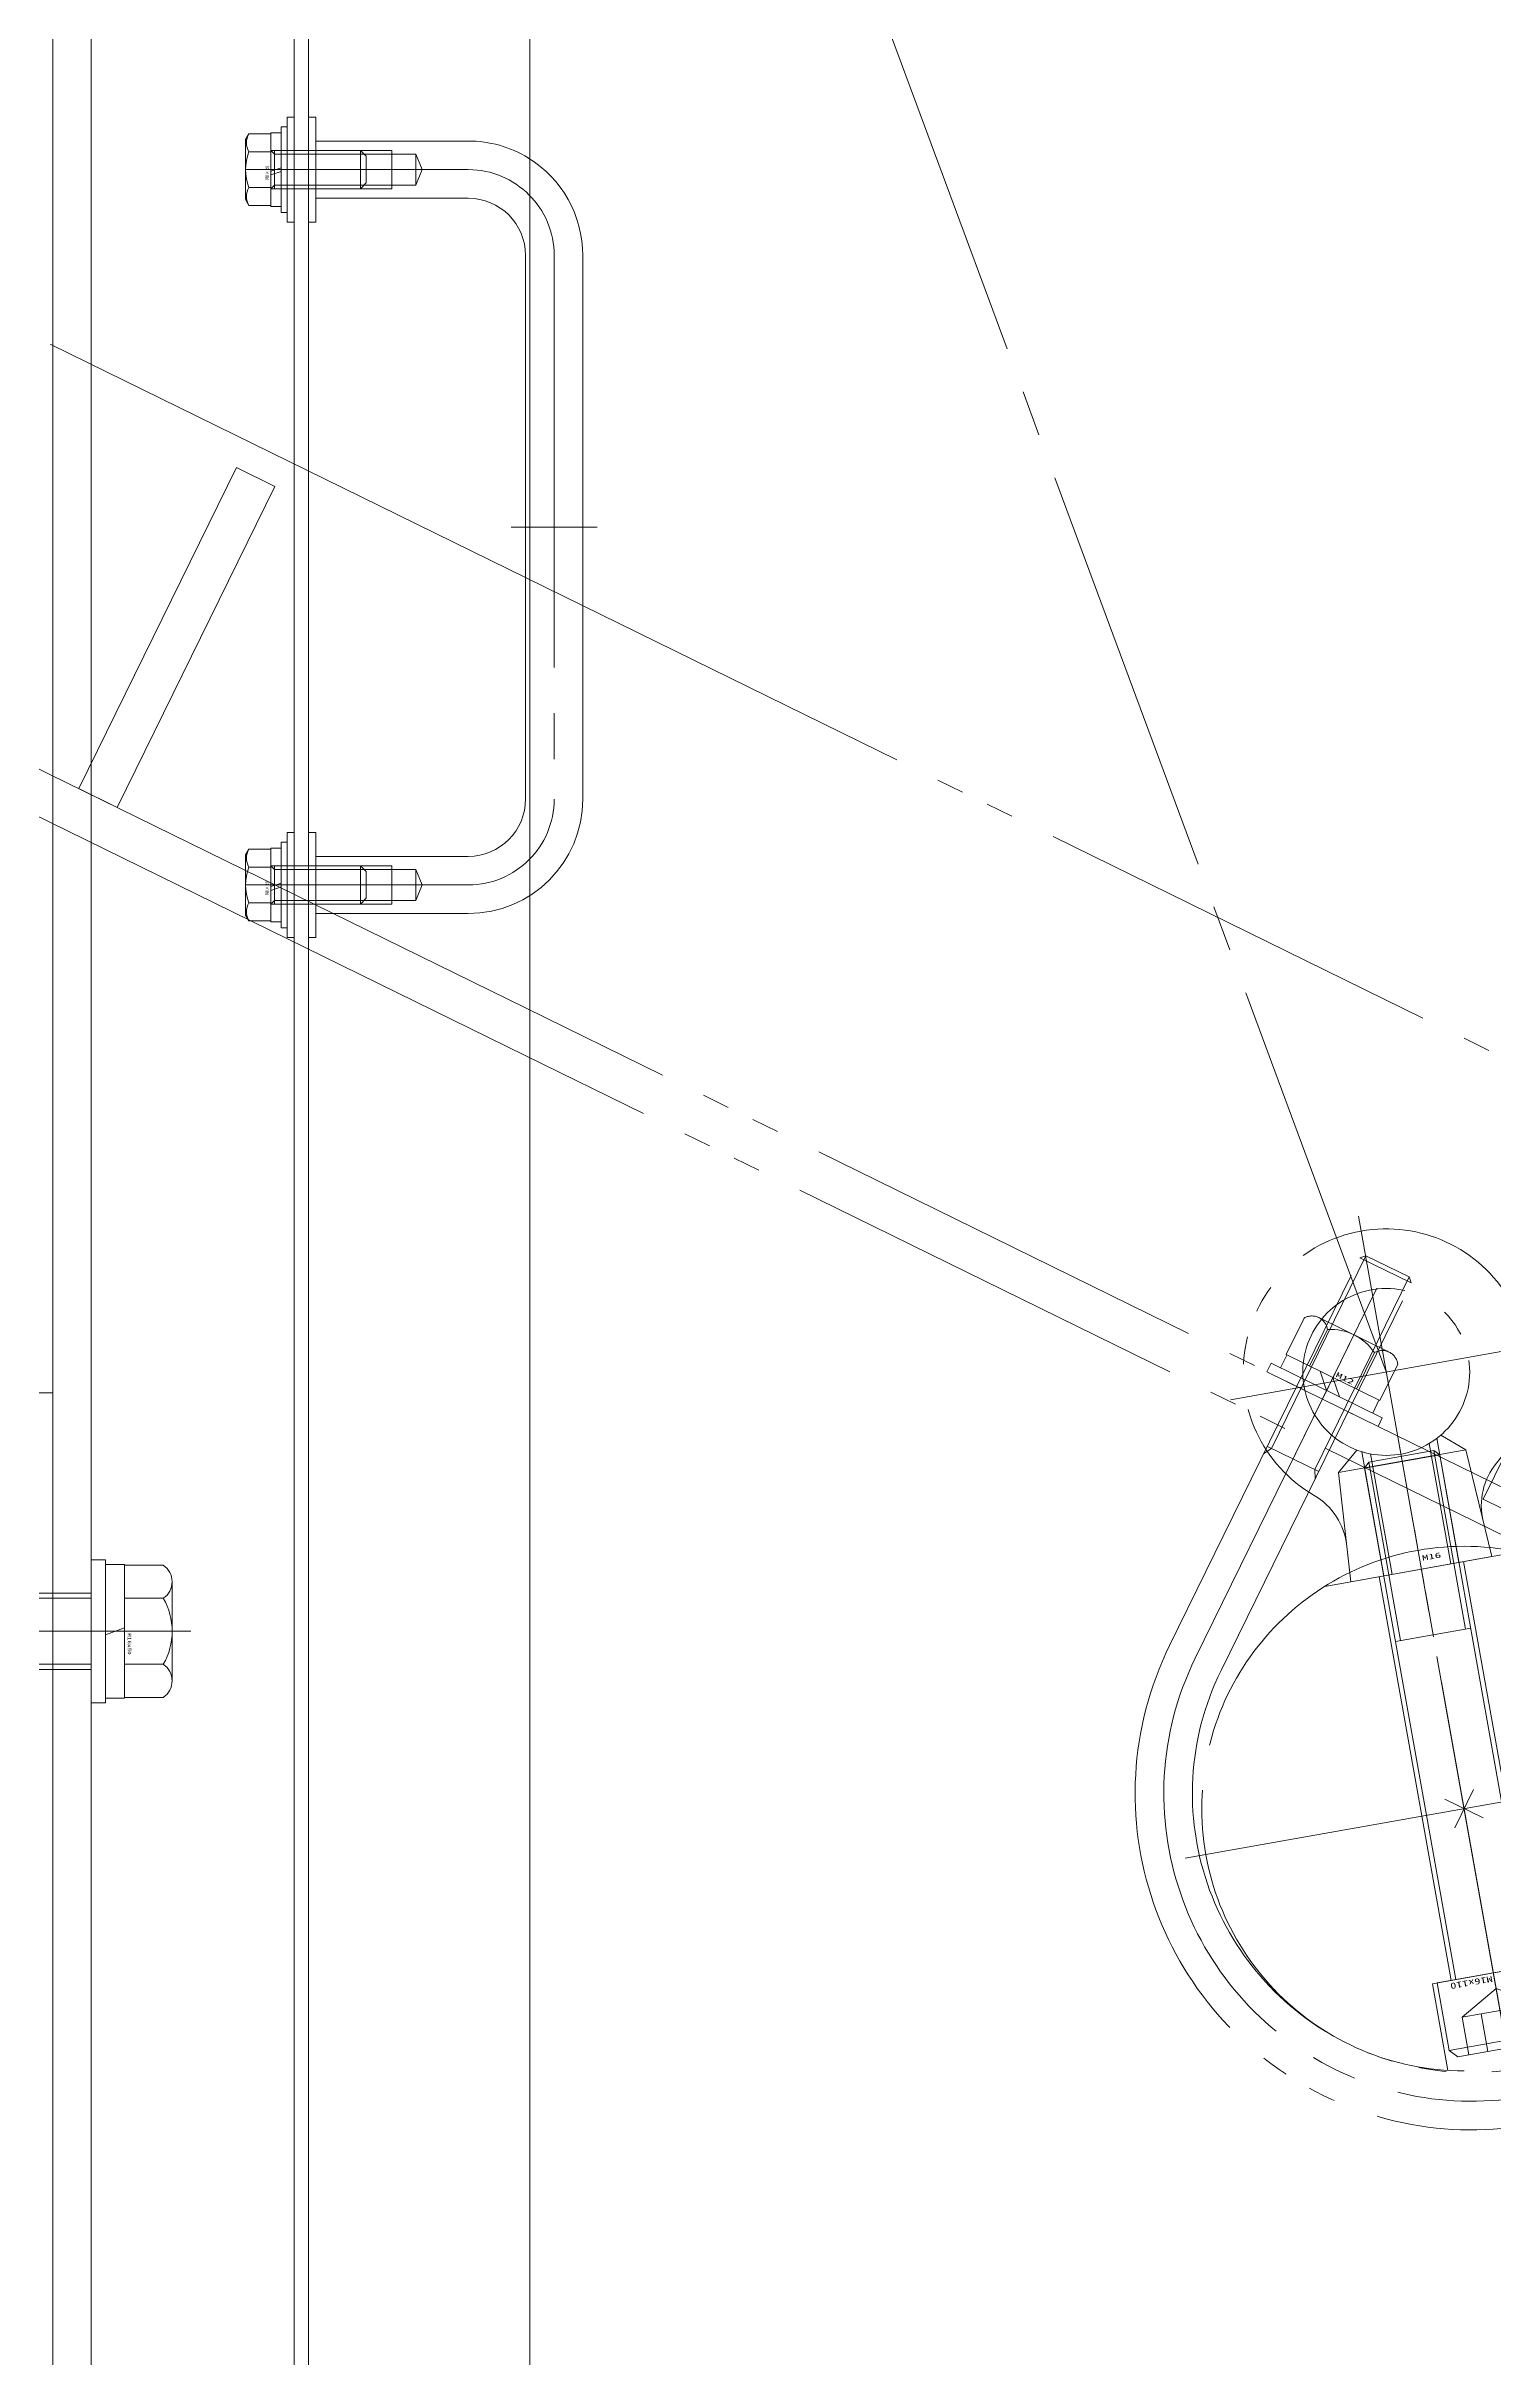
# Model space of a CAD drawing. Units: millimetres at full size. Extents: x -32787 to 32787, y -11878 to 14562.
# Drawn here: x -20015.3 to -19711.8, y 6655.9 to 7140.6 of the extents above; entities that cross this region are included whole.
import ezdxf
from ezdxf.enums import TextEntityAlignment as Align

# ---------------------------------------------------------------- set-up
doc = ezdxf.new("R2010")
doc.units = ezdxf.units.MM
doc.header["$LTSCALE"] = 9.6
doc.linetypes.add('CHAIN2', pattern=[12, 9, -1, 1, -1])
doc.linetypes.add('DOUBLE_CHAIN2', pattern=[12.8, 9, -1, 0.6, -0.6, 0.6, -1])
for name, color, linetype, lineweight in [('0-2_0', 2, 'Continuous', 9), ('0-3_05_CENTER', 2, 'CHAIN2', 9), ('0-4_04_HIDDEN', 7, 'Continuous', 9), ('0-5_10_DRAFT', 1, 'Continuous', 9), ('0-7_01_外形線', 134, 'Continuous', 9), ('0-8_04_中心線', 4, 'CHAIN2', 9), ('0-9_03_かくれ線', 5, 'Continuous', 9), ('0-A_06_PHANTOM', 2, 'DOUBLE_CHAIN2', 9)]:
    doc.layers.add(name, color=color, linetype=linetype, lineweight=lineweight)
doc.styles.add('ＭＳ ゴシック', font='')
doc.styles.get('ＭＳ ゴシック').set_extended_font_data('MS Gothic')

# ---------------------------------------------------------------- blocks, each defined once
blk = doc.blocks.new('A$C6DCD7F69_1_1_1')
at = {"layer": '0-3_05_CENTER'}
for p, q in [((0, 113.744), (0, -113.744)), ((113.744, 0), (-113.744, 0))]:
    blk.add_line(p, q, dxfattribs=at)
at = {"layer": '0-4_04_HIDDEN'}
for radius in [105, 99.95, 20, 17.5]:
    blk.add_circle((0, 0), radius, dxfattribs=at)
blk = doc.blocks.new('A$C4EE614CD_1_1')
at = {"layer": '0-3_05_CENTER'}
for p, q in [((0, -59.421), (0, 59.421)), ((59.421, 0), (-59.421, 0))]:
    blk.add_line(p, q, dxfattribs=at)
at = {"layer": '0-4_04_HIDDEN'}
for p, q in [((-20.591, 51), (20.591, 51)), ((-9, 51), (-9, -35)), ((9, 51), (9, -35)), ((-13, -35), (-13, -53.442)), ((-13, -35), (13, -35)), ((13, -35), (13, -53.442))]:
    blk.add_line(p, q, dxfattribs=at)
at = {"layer": '0-A_06_PHANTOM', "color": 7}
blk.add_circle((0, 0), 55, dxfattribs=at)
blk = doc.blocks.new('A$C3CCA425A_1_1')
at = {"layer": '0-3_05_CENTER'}
for p, q in [((0, 75.2), (0, -3.282)), ((-33.2, 42), (33.2, 42))]:
    blk.add_line(p, q, dxfattribs=at)
at = {"layer": '0-4_04_HIDDEN', "color": 2}
for p, q in [((-8, 26.436), (-8, 0)), ((-6.25, 0), (-6.25, 25.654)), ((6.25, 25.654), (6.25, 0)), ((8, 0), (8, 26.436))]:
    blk.add_line(p, q, dxfattribs=at)
at = {"layer": '0-A_06_PHANTOM'}
for p, q in [((-13.542, 23), (-8.965, 26.97)), ((-13.542, 23), (-15, 0)), ((13.542, 23), (15, 0)), ((-15, 0), (15, 0))]:
    blk.add_line(p, q, dxfattribs=at)
blk.add_lwpolyline([(-13.542, 23), (13.542, 23), (8.965, 26.97)], dxfattribs=at)
blk.add_circle((0, 42), 17.5, dxfattribs=at)
for centre, radius, start, end in [((0, 42), 30, 310.3553, 229.6447), ((-28.491, 8.47), 14, 356.37247, 49.6447), ((28.491, 8.47), 14, 130.3553, 183.62753)]:
    blk.add_arc(centre, radius, start, end, dxfattribs=at)
at = {"layer": '0-5_10_DRAFT', "style": 'ＭＳ ゴシック', "width": 1.8}
blk.add_text('M16', height=1.1, dxfattribs=at).set_placement((0.539, 1.348), align=Align.BOTTOM_LEFT)
blk = doc.blocks.new('A$C39185EFE_1')
at = {"layer": '0-4_04_HIDDEN'}
for p, q in [((-12, 14.4), (-10.4, 16)), ((10.4, 16), (-10.4, 16)), ((-8.083, 16), (-8.083, 8)), ((-4.041, 16), (-4.041, 8)), ((4.041, 16), (4.041, 8)), ((8.083, 16), (8.083, 8)), ((12, 14.4), (10.4, 16)), ((-12, 14.4), (-12, 0)), ((12, 14.4), (-12, 14.4)), ((12, 14.4), (12, 0)), ((-8.083, 8), (0, 3.333)), ((8.083, 8), (-8.083, 8)), ((8.083, 8), (0, 3.333)), ((12, 0), (-12, 0)), ((-8, 0), (-8, -108.918)), ((8, 0), (8, -108.918)), ((8, -72), (-8, -72)), ((-6.918, -72), (-6.918, -110)), ((6.918, -72), (6.918, -110)), ((-8, -76), (-8, -76))]:
    blk.add_line(p, q, dxfattribs=at)
at = {"layer": '0-4_04_HIDDEN', "linetype": 'CHAIN2'}
blk.add_line((0, 19), (0, -113), dxfattribs=at)
at = {"layer": '0-4_04_HIDDEN'}
for points in [[(8, -108.918), (-8, -108.918), (-6.918, -110)], [(8, -108.918), (6.918, -110), (-6.918, -110)]]:
    blk.add_lwpolyline(points, dxfattribs=at)
at = {"layer": '0-5_10_DRAFT', "style": 'ＭＳ ゴシック', "width": 1.5}
blk.add_text('M16x110', height=1.257, dxfattribs=at).set_placement((0.41, 0.182), align=Align.BOTTOM_LEFT)
blk = doc.blocks.new('A$C50724800_1_1')
at = {"layer": '0-4_04_HIDDEN', "xscale": -1, "rotation": 180}
blk.add_blockref('A$C39185EFE_1', (0, -35), dxfattribs=at)
at = {"layer": '0-A_06_PHANTOM', "xscale": -1}
blk.add_blockref('A$C3CCA425A_1_1', (0, 51), dxfattribs=at)
at = {"layer": '0-A_06_PHANTOM'}
blk.add_blockref('A$C4EE614CD_1_1', (0, 0), dxfattribs=at)
blk = doc.blocks.new('M12Nza_2_1')
at = {"layer": '0-A_06_PHANTOM'}
for p, q in [((-8.213, 15), (8.212, 15)), ((-10.95, 5), (-10.95, 13.533)), ((-5.475, 5), (-5.475, 13.533)), ((5.475, 5), (5.475, 13.533)), ((10.95, 13.533), (10.95, 5)), ((10.95, 5), (-10.95, 5)), ((-10.75, 2), (-10.75, 5)), ((0, 2), (-3, 5)), ((0, 5), (3, 2)), ((10.75, 5), (10.75, 2))]:
    blk.add_line(p, q, dxfattribs=at)
at = {"layer": '0-A_06_PHANTOM', "linetype": 'CHAIN2'}
blk.add_line((0, 0), (0, 15), dxfattribs=at)
at = {"layer": '0-A_06_PHANTOM'}
blk.add_lwpolyline([(-13, 2), (13, 2), (13, 0), (-13, 0)], close=True, dxfattribs=at)
for centre, radius, start, end in [((-8.213, 11.712), 3.288, 33.626, 146.374), ((0, 4.05), 10.95, 60, 120), ((8.212, 11.712), 3.288, 33.626, 146.374)]:
    blk.add_arc(centre, radius, start, end, dxfattribs=at)
at = {"layer": '0-5_10_DRAFT', "style": 'ＭＳ ゴシック', "width": 1.8}
blk.add_text('M12', height=1.1, dxfattribs=at).set_placement((0.31, 5.093), align=Align.BOTTOM_LEFT)
blk = doc.blocks.new('A$C575E2545_1_1')
at = {"layer": '0-3_05_CENTER'}
for p, q in [((-64.5, 0), (-64.5, -93.154)), ((64.5, 0), (64.5, -93.154))]:
    blk.add_line(p, q, dxfattribs=at)
blk.add_arc((0, 0), 64.5, 0, 180, dxfattribs=at)
at = {"layer": '0-A_06_PHANTOM'}
for p, q in [((-70.5, 0), (-70.5, -90.553)), ((-58.5, 0), (-58.5, -90.553)), ((58.5, 0), (58.5, -90.553)), ((70.5, 0), (70.5, -90.553)), ((-69.553, -46.5), (-70.5, -44.86)), ((-70.5, -46.5), (-58.5, -46.5)), ((-69.553, -46.5), (-69.553, -91.5)), ((-59.447, -46.5), (-58.5, -44.86)), ((-59.447, -46.5), (-59.447, -91.5)), ((59.447, -46.5), (58.5, -44.86)), ((70.5, -46.5), (58.5, -46.5)), ((59.447, -46.5), (59.447, -91.5)), ((69.553, -46.5), (70.5, -44.86)), ((69.553, -46.5), (69.553, -91.5)), ((-70.5, -90.553), (-69.553, -91.5)), ((-69.553, -91.5), (-59.447, -91.5)), ((69.553, -91.5), (59.447, -91.5)), ((70.5, -90.553), (69.553, -91.5))]:
    blk.add_line(p, q, dxfattribs=at)
for points in [[(-70.5, -90.553), (-58.5, -90.553), (-59.447, -91.5)], [(70.5, -90.553), (58.5, -90.553), (59.447, -91.5)]]:
    blk.add_lwpolyline(points, dxfattribs=at)
for radius in [70.5, 58.5]:
    blk.add_arc((0, 0), radius, 0, 180, dxfattribs=at)
blk = doc.blocks.new('A$C1DE955DB_1_1')
at = {"layer": '0-A_06_PHANTOM'}
blk.add_blockref('A$C575E2545_1_1', (0, -58.5), dxfattribs=at)
at = {"layer": '0-A_06_PHANTOM', "rotation": 180}
for p in [(-64.5, -119), (64.5, -119)]:
    blk.add_blockref('M12Nza_2_1', p, dxfattribs=at)
blk = doc.blocks.new('A$C3B8279DF_1_1')
at = {"layer": '0-4_04_HIDDEN'}
for p, q in [((0, 0), (0, -75)), ((0, 0), (75, 0)), ((75, -2), (75, 0)), ((14.5, -6), (71, -6)), ((6, -71), (6, -14.5)), ((2, -75), (0, -75))]:
    blk.add_line(p, q, dxfattribs=at)
for centre, radius, start, end in [((71, -2), 4, 270, 0), ((14.5, -14.5), 8.5, 90, 180), ((2, -71), 4, 270, 0)]:
    blk.add_arc(centre, radius, start, end, dxfattribs=at)
blk = doc.blocks.new('A$C1FC96EE0_1_1_1')
at = {"layer": '0-3_05_CENTER'}
blk.add_line((-30.713, 720.5), (-53.107, 720.5), dxfattribs=at)
at = {"layer": '0-4_04_HIDDEN'}
for p, q in [((-45, 538.695), (-45, 427.502)), ((-36, 534.319), (-36, 423.127)), ((45, 494.938), (45, 383.745))]:
    blk.add_line(p, q, dxfattribs=at)
blk.add_lwpolyline([(-36, 439), (39, 439), (39, 430), (-36, 430)], close=True, dxfattribs=at)
at = {"layer": '0-5_10_DRAFT'}
for p, q in [((-100, 780.533), (-100, 789.467)), ((-104.467, 785), (-95.533, 785))]:
    blk.add_line(p, q, dxfattribs=at)
at = {"layer": '0-A_06_PHANTOM', "color": 7}
for p, q in [((-36, 935), (-36, 534.319)), ((-36, 423.127), (-36, -15))]:
    blk.add_line(p, q, dxfattribs=at)
for points in [[(45, 494.938), (45, 930), (40, 935), (-45, 935), (-45, 538.695)], [(-45, 427.502), (-45, -15), (15, -15), (45, 15), (45, 383.745)]]:
    blk.add_lwpolyline(points, dxfattribs=at)
at = {"layer": '0-4_04_HIDDEN', "rotation": 90}
blk.add_blockref('A$C3B8279DF_1_1', (-40, 760), dxfattribs=at)
blk = doc.blocks.new('A$C7EF059D2_1_1')
at = {"layer": '0-2_0', "xscale": -1}
for name, p, rotation in [('A$C1FC96EE0_1_1_1', (31.492, -93.227), 333.85466), ('A$C50724800_1_1', (467.17, 567.386), 100.11081)]:
    blk.add_blockref(name, p, dxfattribs=dict(at, rotation=rotation))
at = {"layer": '0-2_0', "rotation": 243.85466}
blk.add_blockref('A$C1DE955DB_1_1', (516.542, 543.15), dxfattribs=at)
at = {"layer": '0-4_04_HIDDEN', "rotation": 333.85466}
blk.add_blockref('A$C6DCD7F69_1_1_1', (260.032, 162.203), dxfattribs=at)
blk = doc.blocks.new('A$C448B04A9_1_1_1')
at = {"layer": '0-4_04_HIDDEN'}
for p, q in [((3, 100), (0, 100)), ((0, 0), (0, 100)), ((8, 18), (8, 95)), ((95, 8), (18, 8)), ((0, 0), (100, 0)), ((100, 3), (100, 0))]:
    blk.add_line(p, q, dxfattribs=at)
for centre, radius, start, end in [((3, 95), 5, 0, 90), ((18, 18), 10, 180, 270), ((95, 3), 5, 0, 90)]:
    blk.add_arc(centre, radius, start, end, dxfattribs=at)
blk = doc.blocks.new('A$C28822FB5_1_1_1')
at = {"layer": '0-2_0', "color": 134}
for p, q in [((-82, 412), (180, 412)), ((30, 360), (30, 325)), ((70, 360), (70, 325)), ((30, 325), (25, 320)), ((75, 320), (70, 325)), ((75, 320), (180, 320)), ((432, 320), (432, 158))]:
    blk.add_line(p, q, dxfattribs=at)
for points in [[(-90, 420), (440, 420), (440, 150), (-90, 150)], [(180, 420), (440, 420), (440, 320), (180, 320)]]:
    blk.add_lwpolyline(points, close=True, dxfattribs=at)
for points in [[(432, 158), (-82, 158), (-82, 412)], [(305.5, 250), (10, 250), (10, 320), (25, 320)], [(314.5, 320), (314.5, 158), (305.5, 158), (305.5, 320)], [(360, 320), (360, 250), (314.5, 250)]]:
    blk.add_lwpolyline(points, dxfattribs=at)
for centre in [(-8.5, 360), (108.5, 360)]:
    blk.add_circle(centre, 8, dxfattribs=at)
blk.add_arc((50, 360), 20, 0, 180, dxfattribs=at)
at = {"layer": '0-3_05_CENTER'}
for p, q in [((218, 429.087), (218, 402.837)), ((266.5, 429.087), (266.5, 402.837)), ((353.5, 429.087), (353.5, 402.837)), ((402, 429.087), (402, 402.837)), ((50, 312.458), (50, 387.512)), ((-71.038, 370), (-100.653, 370)), ((-8.5, 348.124), (-8.5, 371.876)), ((108.5, 348.124), (108.5, 371.876)), ((-20.376, 360), (3.376, 360)), ((77.512, 360), (22.488, 360)), ((120.376, 360), (96.624, 360)), ((-40, 139.038), (-40, 168.653)), ((230, 139.038), (230, 168.653)), ((390, 139.038), (390, 168.653))]:
    blk.add_line(p, q, dxfattribs=at)
at = {"layer": '0-4_04_HIDDEN'}
for p, q in [((345, 412), (275, 412)), ((305.5, 320), (305.5, 412)), ((305.5, 250), (314.5, 250))]:
    blk.add_line(p, q, dxfattribs=at)
blk.add_lwpolyline([(305.5, 412), (314.5, 412), (314.5, 320)], dxfattribs=at)
at = {"layer": '0-4_04_HIDDEN', "xscale": -1, "rotation": 180}
blk.add_blockref('A$C448B04A9_1_1_1', (180, 420), dxfattribs=at)
at = {"layer": '0-4_04_HIDDEN', "rotation": 180}
blk.add_blockref('A$C448B04A9_1_1_1', (440, 420), dxfattribs=at)
blk = doc.blocks.new('A$C46B767A8_1_1_1')
at = {"layer": '0-2_0', "color": 134, "linetype": 'CHAIN2'}
blk.add_line((0, 20.915), (0, -46), dxfattribs=at)
at = {"layer": '0-2_0', "color": 134}
for p, q in [((-13.85, 15.144), (-13.85, 7)), ((-10.387, 17), (10.387, 17)), ((-6.925, 7), (-6.925, 15.144)), ((6.925, 15.144), (6.925, 7)), ((13.85, 7), (13.85, 15.144)), ((-14, 3), (-14, 7)), ((-14, 7), (14, 7)), ((0.728, 3), (-0.728, 7)), ((14, 7), (14, 3)), ((-15, 0), (-15, 3)), ((-15, 3), (15, 3)), ((-15, 0), (15, 0)), ((-8, 0), (-8, -41.918)), ((-6.918, 0), (-6.918, -43)), ((6.918, 0), (6.918, -43)), ((8, 0), (8, -41.918)), ((15, 3), (15, 0))]:
    blk.add_line(p, q, dxfattribs=at)
for points in [[(8, -41.918), (-8, -41.918), (-6.918, -43)], [(8, -41.918), (6.918, -43), (-6.918, -43)]]:
    blk.add_lwpolyline(points, dxfattribs=at)
for centre, radius, start, end in [((-10.387, 12.842), 4.158, 33.626, 146.374), ((0, 3.15), 13.85, 60, 120), ((10.387, 12.842), 4.158, 33.626, 146.374)]:
    blk.add_arc(centre, radius, start, end, dxfattribs=at)
at = {"layer": '0-5_10_DRAFT', "style": 'ＭＳ ゴシック', "width": 1.5}
blk.add_text('M16x50', height=0.7331, dxfattribs=at).set_placement((0.41, 7.482), align=Align.BOTTOM_LEFT)
blk = doc.blocks.new('A$C481B17CE_1_1_1')
at = {"layer": '0-2_0'}
blk.add_blockref('A$C28822FB5_1_1_1', (-10, -40), dxfattribs=at)
at = {"layer": '0-2_0', "xscale": -1, "rotation": 90}
blk.add_blockref('A$C46B767A8_1_1_1', (-108, 330), dxfattribs=at)

msp = doc.modelspace()

# ---------------------------------------------------------------- linework, layer by layer
at = {"layer": '0-3_05_CENTER', "color": 4}
msp.add_line((-19963.928, 7482.196), (-19734.368, 6862.582), dxfattribs=at)
at = {"layer": '0-7_01_外形線'}
for p, q in [((-20005.928, 6404.196), (-20005.928, 7618.196)), ((-19902.834, 7096.696), (-19902.834, 7023.264))]:
    msp.add_line(p, q, dxfattribs=at)
msp.add_lwpolyline([(-20013.928, 6404.196), (-20013.928, 7618.196), (-19923.928, 7618.196), (-19913.928, 7608.196), (-19913.928, 6404.196)], dxfattribs=at)
msp.add_arc((-19926.834, 7096.696), 24, 0, 58.56331, dxfattribs=at)
at = {"layer": '0-8_04_中心線'}
for p, q in [((-19973.534, 7114.696), (-19948.234, 7114.696)), ((-19961.834, 7114.696), (-19926.834, 7114.696)), ((-19908.834, 7096.696), (-19908.834, 6982.696)), ((-19899.834, 7039.696), (-19917.834, 7039.696)), ((-19973.534, 6964.696), (-19948.234, 6964.696)), ((-19926.834, 6964.696), (-19961.834, 6964.696))]:
    msp.add_line(p, q, dxfattribs=at)
for centre, start, end in [((-19926.834, 7096.696), 0, 90), ((-19926.834, 6982.696), 270, 0)]:
    msp.add_arc(centre, 18, start, end, dxfattribs=at)
at = {"layer": '0-9_03_かくれ線'}
for p, q in [((-19972.838, 7122.201), (-19973.534, 7120.996)), ((-19973.534, 7120.996), (-19973.534, 7108.396)), ((-19968.234, 7122.201), (-19972.838, 7122.201)), ((-19968.234, 7122.396), (-19968.234, 7114.368)), ((-19966.034, 7122.396), (-19968.234, 7122.396)), ((-19968.234, 7107.19), (-19968.234, 7122.201)), ((-19968.234, 7122.201), (-19968.234, 7107.19)), ((-19966.034, 7122.396), (-19966.034, 7115.096)), ((-19958.834, 7120.696), (-19926.834, 7120.696)), ((-19958.834, 7120.696), (-19958.834, 7108.696)), ((-19968.234, 7118.449), (-19972.838, 7118.449)), ((-19968.234, 7118.696), (-19949.434, 7118.696)), ((-19967.484, 7117.946), (-19968.234, 7118.696)), ((-19967.484, 7110.696), (-19967.484, 7118.696)), ((-19967.484, 7117.946), (-19948.684, 7117.946)), ((-19949.434, 7118.696), (-19949.434, 7110.696)), ((-19949.434, 7118.696), (-19948.234, 7117.496)), ((-19948.234, 7117.496), (-19948.234, 7111.896)), ((-19968.234, 7110.943), (-19972.838, 7110.943)), ((-19966.034, 7115.096), (-19968.234, 7114.368)), ((-19966.034, 7114.296), (-19968.234, 7113.568)), ((-19968.234, 7113.568), (-19968.234, 7106.996)), ((-19967.484, 7111.446), (-19968.234, 7110.696)), ((-19968.234, 7110.696), (-19949.434, 7110.696)), ((-19967.484, 7111.446), (-19948.684, 7111.446)), ((-19966.034, 7114.296), (-19966.034, 7106.996)), ((-19949.434, 7110.696), (-19948.234, 7111.896)), ((-19972.838, 7107.19), (-19973.534, 7108.396)), ((-19968.234, 7107.19), (-19972.838, 7107.19)), ((-19968.234, 7106.996), (-19966.034, 7106.996)), ((-19958.834, 7108.696), (-19926.834, 7108.696)), ((-19914.834, 7096.696), (-19914.834, 6982.696)), ((-19902.834, 6982.696), (-19902.834, 7023.264)), ((-19972.838, 6972.201), (-19973.534, 6970.996)), ((-19973.534, 6970.996), (-19973.534, 6958.396)), ((-19968.234, 6972.201), (-19972.838, 6972.201)), ((-19968.234, 6972.396), (-19968.234, 6964.368)), ((-19966.034, 6972.396), (-19968.234, 6972.396)), ((-19968.234, 6957.19), (-19968.234, 6972.201)), ((-19968.234, 6972.201), (-19968.234, 6957.19)), ((-19966.034, 6972.396), (-19966.034, 6965.096)), ((-19958.834, 6970.696), (-19926.834, 6970.696)), ((-19958.834, 6958.696), (-19958.834, 6970.696)), ((-19968.234, 6968.449), (-19972.838, 6968.449)), ((-19968.234, 6968.696), (-19949.434, 6968.696)), ((-19967.484, 6967.946), (-19968.234, 6968.696)), ((-19967.484, 6960.696), (-19967.484, 6968.696)), ((-19967.484, 6967.946), (-19948.684, 6967.946)), ((-19949.434, 6968.696), (-19949.434, 6960.696)), ((-19949.434, 6968.696), (-19948.234, 6967.496)), ((-19948.234, 6967.496), (-19948.234, 6961.896)), ((-19968.234, 6960.943), (-19972.838, 6960.943)), ((-19966.034, 6965.096), (-19968.234, 6964.368)), ((-19966.034, 6964.296), (-19968.234, 6963.568)), ((-19968.234, 6963.568), (-19968.234, 6956.996)), ((-19967.484, 6961.446), (-19968.234, 6960.696)), ((-19968.234, 6960.696), (-19949.434, 6960.696)), ((-19967.484, 6961.446), (-19948.684, 6961.446)), ((-19966.034, 6964.296), (-19966.034, 6956.996)), ((-19949.434, 6960.696), (-19948.234, 6961.896)), ((-19972.838, 6957.19), (-19973.534, 6958.396)), ((-19968.234, 6957.19), (-19972.838, 6957.19)), ((-19968.234, 6956.996), (-19966.034, 6956.996)), ((-19958.834, 6958.696), (-19926.834, 6958.696))]:
    msp.add_line(p, q, dxfattribs=at)
for points in [[(-19963.334, 6589.696), (-19960.334, 6589.696), (-19960.334, 7314.696), (-19963.334, 7314.696)], [(-19964.834, 7125.696), (-19964.834, 7103.696), (-19963.334, 7103.696), (-19963.334, 7125.696)], [(-19960.334, 7125.696), (-19960.334, 7103.696), (-19958.834, 7103.696), (-19958.834, 7125.696)], [(-19964.834, 7105.696), (-19964.834, 7123.696), (-19966.034, 7123.696), (-19966.034, 7105.696)], [(-19964.834, 6975.696), (-19964.834, 6953.696), (-19963.334, 6953.696), (-19963.334, 6975.696)], [(-19960.334, 6975.696), (-19960.334, 6953.696), (-19958.834, 6953.696), (-19958.834, 6975.696)], [(-19964.834, 6955.696), (-19964.834, 6973.696), (-19966.034, 6973.696), (-19966.034, 6955.696)]]:
    msp.add_lwpolyline(points, close=True, dxfattribs=at)
for points in [[(-19958.834, 7110.696), (-19942.834, 7110.696), (-19942.834, 7118.696), (-19958.834, 7118.696)], [(-19958.834, 7111.446), (-19937.834, 7111.446), (-19937.834, 7117.946), (-19958.834, 7117.946)], [(-19937.834, 7111.446), (-19936.488, 7114.696), (-19937.834, 7117.946)], [(-19958.834, 6968.696), (-19942.834, 6968.696), (-19942.834, 6960.696), (-19958.834, 6960.696)], [(-19958.834, 6967.946), (-19937.834, 6967.946), (-19937.834, 6961.446), (-19958.834, 6961.446)], [(-19937.834, 6967.946), (-19936.488, 6964.696), (-19937.834, 6961.446)]]:
    msp.add_lwpolyline(points, dxfattribs=at)
for centre, radius, start, end in [((-19969.588, 7120.325), 3.753, 150.00001, 209.99999), ((-19926.834, 7096.696), 24, 58.49553, 90), ((-19963.069, 7114.696), 10.465, 158.98558, 201.01442), ((-19969.588, 7109.067), 3.753, 150.00001, 209.99999), ((-19926.834, 7096.696), 12, 0, 90), ((-19926.834, 6982.696), 24, 270, 0), ((-19926.834, 6982.696), 12, 270, 0), ((-19969.588, 6970.325), 3.753, 150.00001, 209.99999), ((-19963.069, 6964.696), 10.465, 158.98558, 201.01442), ((-19969.588, 6959.067), 3.753, 150.00001, 209.99999)]:
    msp.add_arc(centre, radius, start, end, dxfattribs=at)

# ---------------------------------------------------------------- block references
at = {"layer": '0-2_0', "rotation": 270}
msp.add_blockref('A$C7EF059D2_1_1', (-20285.428, 7238.196), dxfattribs=at)
at = {"layer": '0-2_0', "xscale": -1}
msp.add_blockref('A$C481B17CE_1_1_1', (-20113.928, 6478.196), dxfattribs=at)

# ---------------------------------------------------------------- texts
at = {"layer": '0-9_03_かくれ線', "style": 'ＭＳ ゴシック', "width": 0.8}
for p in [(-19968.434, 7112.633), (-19968.434, 6962.633)]:
    msp.add_text('M8×20', height=0.7331, rotation=90, dxfattribs=at).set_placement(p, align=Align.BOTTOM_LEFT)

doc.saveas('drawing.dxf')
